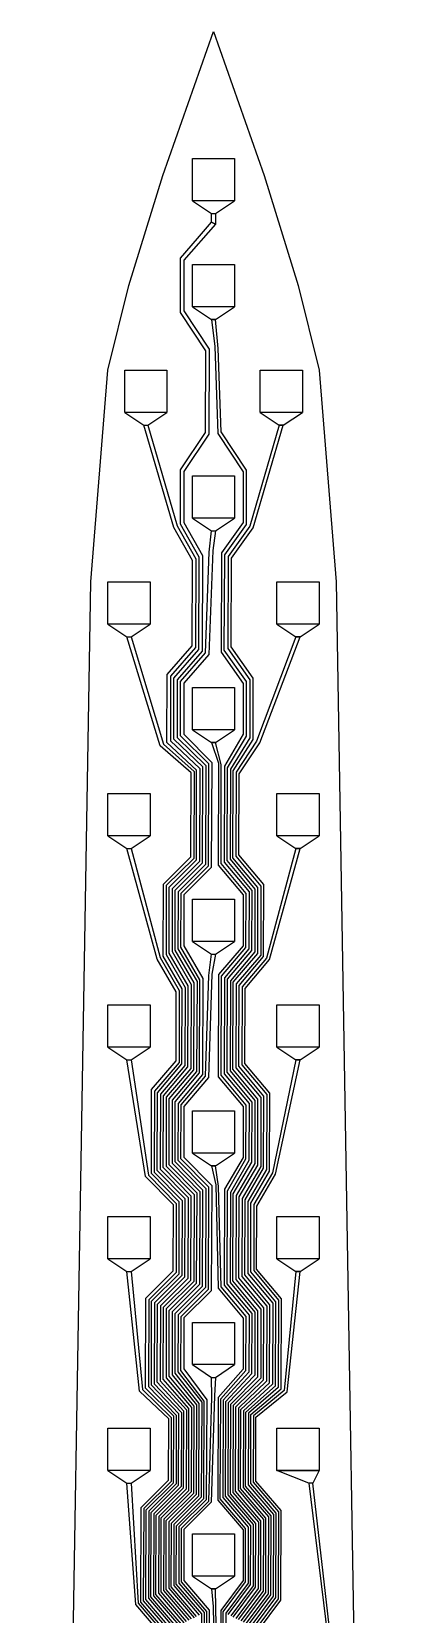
# Model space of a CAD drawing. Header units: inches. Extents: x 115980 to 170179, y 57000 to 74333.
# Drawn here: x 159286.4 to 159372.4, y 73959.1 to 74333.1 of the extents above; entities that cross this region are included whole.
import ezdxf

# ---------------------------------------------------------------- set-up
doc = ezdxf.new("R2010")
doc.units = ezdxf.units.IN
doc.header["$MEASUREMENT"] = 0
for name, color, linetype in [('metal', 221, 'Continuous'), ('nitride window', 40, 'Continuous'), ('profile', 140, 'Continuous')]:
    doc.layers.add(name, color=color, linetype=linetype)

msp = doc.modelspace()

# ---------------------------------------------------------------- linework, layer by layer
at = {"layer": 'metal'}
for points in [[(159324.41, 74303.12), (159334.41, 74303.12), (159334.41, 74293.12), (159324.41, 74293.12)], [(159334.41, 74293.12), (159324.41, 74293.12), (159328.91, 74290.12), (159329.91, 74290.12), (159334.41, 74293.12)], [(159328.91, 74290.12), (159329.91, 74290.12), (159329.91, 74287.62), (159328.91, 74288.12)], [(159324.41, 74278.12), (159334.41, 74278.12), (159334.41, 74268.12), (159324.41, 74268.12)], [(159334.41, 74268.12), (159324.41, 74268.12), (159328.91, 74265.12), (159329.91, 74265.12), (159334.41, 74268.12)], [(159308.41, 74253.12), (159318.41, 74253.12), (159318.41, 74243.12), (159308.41, 74243.12)], [(159340.41, 74253.12), (159350.41, 74253.12), (159350.41, 74243.12), (159340.41, 74243.12)], [(159318.41, 74243.12), (159308.41, 74243.12), (159312.91, 74240.12), (159313.91, 74240.12), (159318.41, 74243.12)], [(159350.41, 74243.12), (159340.41, 74243.12), (159344.91, 74240.12), (159345.91, 74240.12), (159350.41, 74243.12)], [(159324.41, 74228.12), (159334.41, 74228.12), (159334.41, 74218.12), (159324.41, 74218.12)], [(159334.41, 74218.12), (159324.41, 74218.12), (159328.91, 74215.12), (159329.91, 74215.12), (159334.41, 74218.12)], [(159304.41, 74203.12), (159314.41, 74203.12), (159314.41, 74193.12), (159304.41, 74193.12)], [(159344.41, 74203.12), (159354.41, 74203.12), (159354.41, 74193.12), (159344.41, 74193.12)], [(159314.41, 74193.12), (159304.41, 74193.12), (159308.91, 74190.12), (159309.91, 74190.12), (159314.41, 74193.12)], [(159354.41, 74193.12), (159344.41, 74193.12), (159348.91, 74190.12), (159349.91, 74190.12), (159354.41, 74193.12)], [(159324.41, 74178.12), (159334.41, 74178.12), (159334.41, 74168.12), (159324.41, 74168.12)], [(159334.41, 74168.12), (159324.41, 74168.12), (159328.91, 74165.12), (159329.91, 74165.12), (159334.41, 74168.12)], [(159304.41, 74153.12), (159314.41, 74153.12), (159314.41, 74143.12), (159304.41, 74143.12)], [(159344.41, 74153.12), (159354.41, 74153.12), (159354.41, 74143.12), (159344.41, 74143.12)], [(159314.41, 74143.12), (159304.41, 74143.12), (159308.91, 74140.12), (159309.91, 74140.12), (159314.41, 74143.12)], [(159354.41, 74143.12), (159344.41, 74143.12), (159348.91, 74140.12), (159349.91, 74140.12), (159354.41, 74143.12)], [(159324.41, 74128.12), (159334.41, 74128.12), (159334.41, 74118.12), (159324.41, 74118.12)], [(159334.41, 74118.12), (159324.41, 74118.12), (159328.91, 74115.12), (159329.91, 74115.12), (159334.41, 74118.12)], [(159304.41, 74103.12), (159314.41, 74103.12), (159314.41, 74093.12), (159304.41, 74093.12)], [(159344.41, 74103.12), (159354.41, 74103.12), (159354.41, 74093.12), (159344.41, 74093.12)], [(159314.41, 74093.12), (159304.41, 74093.12), (159308.91, 74090.12), (159309.91, 74090.12), (159314.41, 74093.12)], [(159354.41, 74093.12), (159344.41, 74093.12), (159348.91, 74090.12), (159349.91, 74090.12), (159354.41, 74093.12)], [(159324.41, 74078.12), (159334.41, 74078.12), (159334.41, 74068.12), (159324.41, 74068.12)], [(159334.41, 74068.12), (159324.41, 74068.12), (159328.91, 74065.12), (159329.91, 74065.12), (159334.41, 74068.12)], [(159304.41, 74053.12), (159314.41, 74053.12), (159314.41, 74043.12), (159304.41, 74043.12)], [(159344.41, 74053.12), (159354.41, 74053.12), (159354.41, 74043.12), (159344.41, 74043.12)], [(159314.41, 74043.12), (159304.41, 74043.12), (159308.91, 74040.12), (159309.91, 74040.12), (159314.41, 74043.12)], [(159354.41, 74043.12), (159344.41, 74043.12), (159348.91, 74040.12), (159349.91, 74040.12), (159354.41, 74043.12)], [(159324.41, 74028.12), (159334.41, 74028.12), (159334.41, 74018.12), (159324.41, 74018.12)], [(159334.41, 74018.12), (159324.41, 74018.12), (159328.91, 74015.12), (159329.91, 74015.12), (159334.41, 74018.12)], [(159304.41, 74003.12), (159314.41, 74003.12), (159314.41, 73993.12), (159304.41, 73993.12)], [(159344.41, 74003.12), (159354.41, 74003.12), (159354.41, 73993.12), (159344.41, 73993.12)], [(159314.41, 73993.12), (159304.41, 73993.12), (159308.91, 73990.12), (159309.91, 73990.12), (159314.41, 73993.12)], [(159344.41, 73993.12), (159354.41, 73993.12), (159352.91, 73990.12), (159351.91, 73990.12), (159344.41, 73993.12)], [(159324.41, 73978.12), (159334.41, 73978.12), (159334.41, 73968.12), (159324.41, 73968.12)], [(159334.41, 73968.12), (159324.41, 73968.12), (159328.91, 73965.12), (159329.91, 73965.12), (159334.41, 73968.12)]]:
    msp.add_lwpolyline(points, close=True, dxfattribs=at)
for points in [[(159324.21, 73958.02), (159318.21, 73965.02), (159318.25, 73981.31), (159324.73, 73987.76), (159324.81, 74008.32), (159318.91, 74015.37), (159318.95, 74030.95), (159325.42, 74037.4), (159325.51, 74058.67), (159318.91, 74065.37), (159318.95, 74080.95), (159324.73, 74087.76), (159324.81, 74108.32), (159320.31, 74116.07), (159320.34, 74130.23), (159326.81, 74136.68), (159326.91, 74159.37), (159320.01, 74165.92), (159320.04, 74180.38), (159325.92, 74187.14), (159326.01, 74208.92), (159321.61, 74216.72), (159321.63, 74229.56), (159327.54, 74238.38), (159327.61, 74257.72), (159321.61, 74266.72), (159321.63, 74279.56), (159325.66, 74284.2), (159328.91, 74288.12), (159329.91, 74287.62), (159322.42, 74279.15), (159322.41, 74267.12), (159328.41, 74258.12), (159328.33, 74237.97), (159322.42, 74229.15), (159322.41, 74217.12), (159326.81, 74209.32), (159326.71, 74186.73), (159320.83, 74179.97), (159320.81, 74166.32), (159327.61, 74159.72), (159327.5, 74136.32), (159321.03, 74129.87), (159321.01, 74116.42), (159325.51, 74108.67), (159325.42, 74087.4), (159319.64, 74080.59), (159319.61, 74065.72), (159326.21, 74059.02), (159326.11, 74037.04), (159319.64, 74030.59), (159319.61, 74015.72), (159325.41, 74008.62), (159325.32, 73987.45), (159318.85, 73981), (159318.81, 73965.32), (159324.81, 73958.32)], [(159334.09, 73958.47), (159339.37, 73965.54), (159339.41, 73980.62), (159333.41, 73987.62), (159333.49, 74008.78), (159339.86, 74015.28), (159339.91, 74030.87), (159334.01, 74037.92), (159334.09, 74058.47), (159338.47, 74066), (159338.51, 74080.17), (159332.61, 74087.22), (159332.7, 74109.19), (159338.47, 74116), (159338.51, 74130.17), (159332.61, 74137.22), (159332.7, 74159.19), (159337.18, 74166.67), (159337.21, 74179.52), (159331.89, 74186.92), (159332.1, 74209.5), (159337.18, 74216.67), (159337.21, 74229.52), (159331.21, 74238.52), (159330.48, 74258.27), (159329.91, 74265.12), (159329.91, 74265.12), (159328.91, 74265.12), (159329.69, 74258.68), (159330.41, 74238.12), (159336.41, 74229.12), (159336.39, 74217.09), (159331.31, 74209.92), (159331.21, 74186.52), (159336.41, 74179.12), (159336.39, 74167.09), (159332, 74159.56), (159331.91, 74136.87), (159337.81, 74129.82), (159337.78, 74116.36), (159332, 74109.56), (159331.91, 74086.87), (159337.81, 74079.82), (159337.78, 74066.36), (159333.39, 74058.83), (159333.31, 74037.57), (159339.21, 74030.52), (159339.17, 74015.64), (159332.9, 74009.09), (159332.81, 73987.32), (159338.81, 73980.32), (159338.77, 73965.85), (159333.49, 73958.78)], [(159323.01, 73957.42), (159317.01, 73964.42), (159317.06, 73981.93), (159323.54, 73988.38), (159323.61, 74007.72), (159317.51, 74014.67), (159317.56, 74031.67), (159324.03, 74038.12), (159324.11, 74057.97), (159317.51, 74064.67), (159317.56, 74081.67), (159323.34, 74088.48), (159323.41, 74107.62), (159318.91, 74115.37), (159318.95, 74130.95), (159325.42, 74137.4), (159325.42, 74158.62), (159318.41, 74165.12), (159318.45, 74181.21), (159324.33, 74187.97), (159324.41, 74208.12), (159320.01, 74215.92), (159312.91, 74240.12), (159312.91, 74240.12), (159313.91, 74240.12), (159320.81, 74216.32), (159325.21, 74208.52), (159325.12, 74187.55), (159319.25, 74180.79), (159319.21, 74165.52), (159326.21, 74159.02), (159326.11, 74137.04), (159319.64, 74130.59), (159319.61, 74115.72), (159324.11, 74107.97), (159324.03, 74088.12), (159318.25, 74081.31), (159318.21, 74065.02), (159324.81, 74058.32), (159324.73, 74037.76), (159318.25, 74031.31), (159318.21, 74015.02), (159324.21, 74008.02), (159324.13, 73988.07), (159317.66, 73981.62), (159317.61, 73964.72), (159323.61, 73957.72)], [(159335.28, 73957.86), (159340.56, 73964.92), (159340.61, 73981.22), (159334.61, 73988.22), (159334.68, 74008.16), (159341.25, 74014.56), (159341.31, 74031.57), (159335.41, 74038.62), (159335.48, 74057.75), (159339.86, 74065.28), (159339.91, 74080.87), (159334.01, 74087.92), (159334.09, 74108.47), (159339.86, 74115.28), (159339.91, 74130.87), (159334.01, 74137.92), (159334.09, 74158.47), (159338.77, 74165.85), (159338.81, 74180.32), (159333.61, 74187.72), (159333.69, 74208.68), (159338.77, 74215.85), (159345.91, 74240.12), (159345.91, 74240.12), (159344.91, 74240.12), (159337.98, 74216.26), (159332.9, 74209.09), (159332.81, 74187.32), (159338.01, 74179.92), (159337.98, 74166.26), (159333.39, 74158.83), (159333.31, 74137.57), (159339.21, 74130.52), (159339.17, 74115.64), (159333.39, 74108.83), (159333.31, 74087.57), (159339.21, 74080.52), (159339.17, 74065.64), (159334.78, 74058.11), (159334.71, 74038.27), (159340.61, 74031.22), (159340.56, 74014.92), (159334.09, 74008.47), (159334.01, 73987.92), (159340.01, 73980.92), (159339.96, 73965.23), (159334.68, 73958.16)], [(159325.41, 73958.62), (159319.41, 73965.62), (159319.44, 73980.69), (159325.92, 73987.14), (159326.01, 74008.92), (159320.31, 74016.07), (159320.34, 74030.23), (159326.81, 74036.68), (159326.91, 74059.37), (159320.31, 74066.07), (159320.34, 74080.23), (159326.11, 74087.04), (159326.21, 74109.02), (159321.71, 74116.77), (159321.73, 74129.51), (159328.2, 74135.96), (159328.31, 74160.07), (159321.61, 74166.72), (159321.63, 74179.56), (159327.5, 74186.32), (159328.41, 74210.12), (159328.91, 74215.12), (159328.91, 74215.12), (159329.91, 74215.12), (159329.21, 74210.52), (159328.3, 74185.9), (159322.42, 74179.15), (159322.42, 74167.12), (159329.01, 74160.42), (159328.89, 74135.6), (159322.42, 74129.15), (159322.41, 74117.12), (159326.91, 74109.37), (159326.81, 74086.68), (159321.03, 74079.87), (159321.01, 74066.42), (159327.61, 74059.72), (159327.5, 74036.32), (159321.03, 74029.87), (159321.01, 74016.42), (159326.61, 74009.22), (159326.51, 73986.83), (159320.04, 73980.38), (159320.01, 73965.92), (159326.01, 73958.92)], [(159321.81, 73956.82), (159315.81, 73963.82), (159315.87, 73982.55), (159322.34, 73989), (159322.41, 74007.12), (159316.11, 74013.97), (159316.17, 74032.39), (159322.64, 74038.84), (159322.71, 74057.27), (159316.11, 74063.97), (159316.17, 74082.39), (159321.95, 74089.2), (159322.01, 74106.92), (159317.51, 74114.67), (159317.56, 74131.67), (159324.03, 74138.12), (159324.11, 74157.97), (159316.81, 74164.32), (159308.91, 74190.12), (159308.91, 74190.12), (159309.91, 74190.12), (159317.61, 74164.72), (159324.81, 74158.32), (159324.73, 74137.76), (159318.25, 74131.31), (159318.21, 74115.02), (159322.71, 74107.27), (159322.64, 74088.84), (159316.86, 74082.03), (159316.81, 74064.32), (159323.41, 74057.62), (159323.34, 74038.48), (159316.86, 74032.03), (159316.81, 74014.32), (159323.01, 74007.42), (159322.94, 73988.69), (159316.47, 73982.24), (159316.41, 73964.12), (159322.41, 73957.12)], [(159336.47, 73957.24), (159341.75, 73964.3), (159341.81, 73981.82), (159335.81, 73988.82), (159335.87, 74007.55), (159342.64, 74013.84), (159342.71, 74032.27), (159336.81, 74039.32), (159336.86, 74057.03), (159341.25, 74064.56), (159341.31, 74081.57), (159335.41, 74088.62), (159335.48, 74107.75), (159341.25, 74114.56), (159341.31, 74131.57), (159335.41, 74138.62), (159335.48, 74157.75), (159340.36, 74165.03), (159349.91, 74190.12), (159349.91, 74190.12), (159348.91, 74190.12), (159339.57, 74165.44), (159334.78, 74158.11), (159334.71, 74138.27), (159340.61, 74131.22), (159340.56, 74114.92), (159334.78, 74108.11), (159334.71, 74088.27), (159340.61, 74081.22), (159340.56, 74064.92), (159336.17, 74057.39), (159336.11, 74038.97), (159342.01, 74031.92), (159341.95, 74014.2), (159335.28, 74007.86), (159335.21, 73988.52), (159341.21, 73981.52), (159341.15, 73964.61), (159335.87, 73957.55)], [(159332.9, 73959.09), (159338.18, 73966.16), (159338.21, 73980.02), (159332.21, 73987.02), (159332.3, 74009.4), (159338.47, 74016), (159338.51, 74030.17), (159332.61, 74037.22), (159332.7, 74059.19), (159337.09, 74066.73), (159337.11, 74079.47), (159331.21, 74086.52), (159331.31, 74109.92), (159337.09, 74116.73), (159337.11, 74129.47), (159331.21, 74136.52), (159331.21, 74159.97), (159329.91, 74165.12), (159329.91, 74165.12), (159328.91, 74165.12), (159330.61, 74160.28), (159330.51, 74136.17), (159336.41, 74129.12), (159336.39, 74117.09), (159330.61, 74110.28), (159330.51, 74086.17), (159336.41, 74079.12), (159336.39, 74067.09), (159332, 74059.56), (159331.91, 74036.87), (159337.81, 74029.82), (159337.78, 74016.36), (159331.7, 74009.71), (159331.61, 73986.72), (159337.61, 73979.72), (159337.58, 73966.47), (159332.3, 73959.4), (159332.21, 73937.02)], [(159320.61, 73956.22), (159314.61, 73963.22), (159314.68, 73983.16), (159321.15, 73989.61), (159321.21, 74006.52), (159314.71, 74013.27), (159314.78, 74033.11), (159321.25, 74039.56), (159321.31, 74056.57), (159314.71, 74063.27), (159314.78, 74083.11), (159320.56, 74089.92), (159320.61, 74106.22), (159316.11, 74113.97), (159308.91, 74140.12), (159308.91, 74140.12), (159309.91, 74140.12), (159316.81, 74114.32), (159321.31, 74106.57), (159321.25, 74089.56), (159315.48, 74082.75), (159315.41, 74063.62), (159322.01, 74056.92), (159321.95, 74039.2), (159315.48, 74032.75), (159315.41, 74013.62), (159321.81, 74006.82), (159321.75, 73989.3), (159315.28, 73982.86), (159315.21, 73963.52), (159321.21, 73956.52)], [(159337.66, 73956.62), (159342.94, 73963.69), (159343.01, 73982.42), (159337.01, 73989.42), (159337.06, 74006.93), (159344.03, 74013.12), (159344.11, 74032.97), (159338.21, 74040.02), (159338.25, 74056.31), (159342.64, 74063.84), (159342.71, 74082.27), (159336.81, 74089.32), (159336.86, 74107.03), (159342.64, 74113.84), (159349.91, 74140.12), (159349.91, 74140.12), (159348.91, 74140.12), (159341.95, 74114.2), (159336.17, 74107.39), (159336.11, 74088.97), (159342.01, 74081.92), (159341.95, 74064.2), (159337.56, 74056.67), (159337.51, 74039.67), (159343.41, 74032.62), (159343.34, 74013.48), (159336.47, 74007.24), (159336.41, 73989.12), (159342.41, 73982.12), (159342.34, 73964), (159337.06, 73956.93)], [(159326.51, 73936.83), (159326.61, 73959.22), (159320.61, 73966.22), (159320.64, 73980.07), (159327.11, 73986.52), (159327.21, 74009.52), (159321.71, 74016.77), (159321.73, 74029.51), (159328.2, 74035.96), (159328.31, 74060.07), (159321.71, 74066.77), (159321.73, 74079.51), (159327.5, 74086.32), (159328.31, 74110.07), (159328.91, 74115.12), (159328.91, 74115.12), (159329.91, 74115.12), (159329.01, 74110.42), (159328.2, 74085.96), (159322.42, 74079.15), (159322.41, 74067.12), (159329.01, 74060.42), (159328.89, 74035.6), (159322.42, 74029.15), (159322.41, 74017.12), (159327.81, 74009.82), (159327.7, 73986.21), (159321.23, 73979.76), (159321.21, 73966.52), (159327.21, 73959.52), (159327.11, 73936.52)], [(159319.41, 73955.62), (159313.41, 73962.62), (159313.49, 73983.78), (159319.96, 73990.23), (159320.01, 74005.92), (159313.31, 74012.57), (159313.39, 74033.83), (159319.86, 74040.28), (159319.91, 74055.87), (159313.31, 74062.57), (159308.91, 74090.12), (159308.91, 74090.12), (159309.91, 74090.12), (159314.01, 74062.92), (159320.61, 74056.22), (159320.56, 74039.92), (159314.09, 74033.47), (159314.01, 74012.92), (159320.61, 74006.22), (159320.56, 73989.92), (159314.09, 73983.47), (159314.01, 73962.92), (159320.01, 73955.92)], [(159338.85, 73956), (159344.13, 73963.07), (159344.21, 73983.02), (159338.21, 73990.02), (159338.25, 74006.31), (159345.42, 74012.4), (159345.51, 74033.67), (159339.61, 74040.72), (159339.64, 74055.59), (159344.03, 74063.12), (159349.91, 74090.12), (159349.91, 74090.12), (159348.91, 74090.12), (159343.34, 74063.48), (159338.95, 74055.95), (159338.91, 74040.37), (159344.81, 74033.32), (159344.73, 74012.76), (159337.66, 74006.62), (159337.61, 73989.72), (159343.61, 73982.72), (159343.54, 73963.38), (159338.25, 73956.31)], [(159331.61, 73936.72), (159331.7, 73959.71), (159336.99, 73966.78), (159337.01, 73979.42), (159331.01, 73986.42), (159331.11, 74010.02), (159337.09, 74016.73), (159337.11, 74029.47), (159331.21, 74036.52), (159330.61, 74060.28), (159329.91, 74065.12), (159329.91, 74065.12), (159328.91, 74065.12), (159329.92, 74060.64), (159330.51, 74036.17), (159336.41, 74029.12), (159336.39, 74017.09), (159330.51, 74010.33), (159330.41, 73986.12), (159336.41, 73979.12), (159336.39, 73967.09), (159331.11, 73960.02), (159331.01, 73936.42)], [(159318.21, 73955.02), (159312.21, 73962.02), (159312.3, 73984.4), (159318.77, 73990.85), (159318.81, 74005.32), (159311.91, 74011.87), (159308.91, 74040.12), (159308.91, 74040.12), (159309.91, 74040.12), (159312.61, 74012.22), (159319.41, 74005.62), (159319.37, 73990.54), (159312.9, 73984.09), (159312.81, 73962.32), (159318.81, 73955.32)], [(159340.04, 73955.38), (159345.32, 73962.45), (159345.41, 73983.62), (159339.41, 73990.62), (159339.44, 74005.69), (159346.81, 74011.68), (159349.91, 74040.12), (159349.91, 74040.12), (159348.91, 74040.12), (159346.11, 74012.04), (159338.85, 74006), (159338.81, 73990.32), (159344.81, 73983.32), (159344.73, 73962.76), (159339.44, 73955.69)], [(159327.7, 73936.21), (159327.81, 73959.82), (159321.81, 73966.82), (159321.83, 73979.46), (159328.3, 73985.9), (159329.01, 74010.42), (159328.91, 74015.12), (159328.91, 74015.12), (159329.91, 74015.12), (159329.61, 74010.72), (159328.89, 73985.6), (159322.42, 73979.15), (159322.42, 73967.12), (159328.41, 73960.12), (159328.3, 73935.9)], [(159317.01, 73954.42), (159311.01, 73961.42), (159308.91, 73990.12), (159308.91, 73990.12), (159309.91, 73990.12), (159311.61, 73961.72), (159317.61, 73954.72)], [(159356.99, 73954.46), (159352.91, 73990.12), (159352.91, 73990.12), (159351.91, 73990.12), (159356.39, 73954.15)], [(159330.41, 73936.12), (159329.92, 73960.64), (159329.91, 73965.12), (159329.91, 73965.12), (159328.91, 73965.12), (159329.32, 73960.95), (159329.81, 73935.82)]]:
    msp.add_lwpolyline(points, dxfattribs=at)
at = {"layer": 'nitride window'}
for points in [[(159324.41, 74303.12), (159334.41, 74303.12), (159334.41, 74293.12), (159324.41, 74293.12)], [(159324.41, 74278.12), (159334.41, 74278.12), (159334.41, 74268.12), (159324.41, 74268.12)], [(159308.41, 74253.12), (159318.41, 74253.12), (159318.41, 74243.12), (159308.41, 74243.12)], [(159340.41, 74253.12), (159350.41, 74253.12), (159350.41, 74243.12), (159340.41, 74243.12)], [(159324.41, 74228.12), (159334.41, 74228.12), (159334.41, 74218.12), (159324.41, 74218.12)], [(159304.41, 74203.12), (159314.41, 74203.12), (159314.41, 74193.12), (159304.41, 74193.12)], [(159344.41, 74203.12), (159354.41, 74203.12), (159354.41, 74193.12), (159344.41, 74193.12)], [(159324.41, 74178.12), (159334.41, 74178.12), (159334.41, 74168.12), (159324.41, 74168.12)], [(159304.41, 74153.12), (159314.41, 74153.12), (159314.41, 74143.12), (159304.41, 74143.12)], [(159344.41, 74153.12), (159354.41, 74153.12), (159354.41, 74143.12), (159344.41, 74143.12)], [(159324.41, 74128.12), (159334.41, 74128.12), (159334.41, 74118.12), (159324.41, 74118.12)], [(159304.41, 74103.12), (159314.41, 74103.12), (159314.41, 74093.12), (159304.41, 74093.12)], [(159344.41, 74103.12), (159354.41, 74103.12), (159354.41, 74093.12), (159344.41, 74093.12)], [(159324.41, 74078.12), (159334.41, 74078.12), (159334.41, 74068.12), (159324.41, 74068.12)], [(159304.41, 74053.12), (159314.41, 74053.12), (159314.41, 74043.12), (159304.41, 74043.12)], [(159344.41, 74053.12), (159354.41, 74053.12), (159354.41, 74043.12), (159344.41, 74043.12)], [(159324.41, 74028.12), (159334.41, 74028.12), (159334.41, 74018.12), (159324.41, 74018.12)], [(159304.41, 74003.12), (159314.41, 74003.12), (159314.41, 73993.12), (159304.41, 73993.12)], [(159344.41, 74003.12), (159354.41, 74003.12), (159354.41, 73993.12), (159344.41, 73993.12)], [(159324.41, 73978.12), (159334.41, 73978.12), (159334.41, 73968.12), (159324.41, 73968.12)]]:
    msp.add_lwpolyline(points, close=True, dxfattribs=at)
at = {"layer": 'profile'}
msp.add_lwpolyline([(159329.41, 74333.12), (159341.41, 74299.12), (159349.41, 74273.12), (159354.41, 74253.12), (159358.41, 74203.12), (159372.41, 73363.12), (159372.41, 71833.12), (159286.41, 71833.12), (159286.41, 73363.12), (159300.41, 74203.12), (159304.41, 74253.12), (159309.41, 74273.12), (159317.41, 74299.12)], close=True, dxfattribs=at)

doc.saveas('drawing.dxf')
